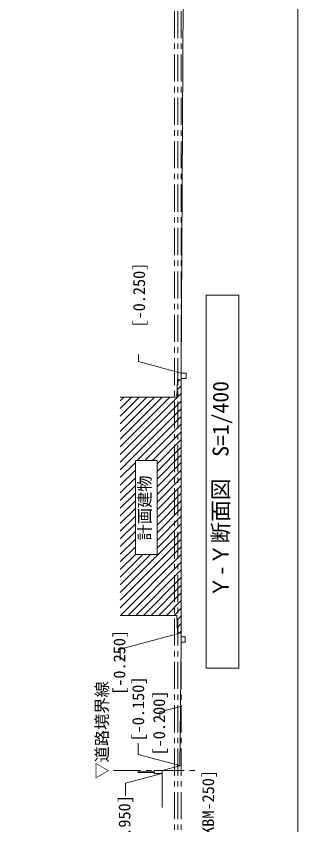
# Model space of a CAD drawing. Units: millimetres at full size, sheet at 1:400, with parts at other scales. Extents: x -117226 to 115574, y -80033 to 82367.
# Drawn here: x 94789 to 115574, y -49231 to 10407 of the extents above; entities that cross this region are included whole.
import ezdxf
from ezdxf.enums import TextEntityAlignment as Align

# ---------------------------------------------------------------- set-up
doc = ezdxf.new("R2010")
doc.units = ezdxf.units.MM
doc.header["$LTSCALE"] = 400
doc.linetypes.add('CHAIN1', pattern=[8, 5, -1, 1, -1])
doc.layers.add('0-F_補助線', color=3, linetype='Continuous')
for name, color, linetype, lineweight in [('2-0_通芯', 4, 'CHAIN1', 5), ('2-1_太線', 4, 'Continuous', 5), ('2-9_文字', 7, 'Continuous', 9), ('2-A_ハッチ', 4, 'Continuous', 5), ('2-D_柱（躯体）', 6, 'Continuous', 20), ('8-9_文字', 2, 'Continuous', 18), ('C-3_排煙機器', 7, 'Continuous', 9)]:
    doc.layers.add(name, color=color, linetype=linetype, lineweight=lineweight)
doc.styles.add('ＭＳ ゴシック', font='')
doc.styles.get('ＭＳ ゴシック').set_extended_font_data('MS Gothic')

msp = doc.modelspace()

# ---------------------------------------------------------------- linework, layer by layer
at = {"layer": '2-0_通芯'}
for p, q in [((106474.3, -55212.1), (106474.3, 73870.9)), ((106974.3, -55212.1), (106974.3, 73870.9)), ((101974.3, -45233.9), (107974.3, -45233.9))]:
    msp.add_line(p, q, dxfattribs=at)
at = {"layer": '2-0_通芯', "color": 7, "lineweight": 9}
msp.add_line((106724.3, -55212.1), (106724.3, 73870.9), dxfattribs=at)
at = {"layer": '2-1_太線', "color": 3, "lineweight": 13}
for p, q in [((106974.3, -16411.8), (106974.3, -35061.8)), ((102474.3, -17686.8), (106654.3, -17686.8)), ((102474.3, -33786.8), (106654.3, -33786.8)), ((106704.3, -35061.8), (106654.3, -33786.8)), ((106974.3, -35061.8), (106704.3, -35061.8)), ((105574.3, -45233.9), (104974.3, -45233.9)), ((104974.3, -45433.9), (104974.3, -45233.9)), ((105574.3, -45433.9), (104974.3, -45433.9))]:
    msp.add_line(p, q, dxfattribs=at)
at = {"layer": '2-1_太線', "color": 7, "lineweight": 9}
for p, q in [((104968.2, -45310.5), (103784.3, -45310.5)), ((103784.3, -45361.3), (104968.2, -45361.3))]:
    msp.add_line(p, q, dxfattribs=at)
at = {"layer": '2-1_太線', "color": 3, "lineweight": 13}
msp.add_lwpolyline([(106974.3, -16411.8), (106704.3, -16411.8), (106654.3, -17686.8)], dxfattribs=at)
at = {"layer": '2-1_太線', "color": 7, "lineweight": 9}
msp.add_arc((103811.5, -45335.9), 37.3, 137.0208, 222.97919, dxfattribs=at)
at = {"layer": '2-9_文字'}
for p, q in [((103815, -14554.2), (103815, -15065.3)), ((106974.3, -15911.8), (103815, -15065.3)), ((103585, -22355.9), (105185, -22355.9)), ((103585, -29294.3), (103585, -22355.9)), ((105185, -29294.3), (105185, -22355.9)), ((105185, -29294.3), (103585, -29294.3)), ((106974.3, -35061.8), (102473.4, -36267.8)), ((102473.4, -37092.5), (102473.4, -36267.8)), ((106924.3, -40497.9), (105398.3, -40906.7)), ((105398.3, -41385.6), (105398.3, -40906.7)), ((103794.4, -44038.5), (103794.4, -43218.4)), ((106874.3, -44863.7), (103794.4, -44038.5))]:
    msp.add_line(p, q, dxfattribs=at)
msp.add_lwpolyline([(105574.3, -45433.9), (102860.8, -46161), (102860.8, -47092.7)], dxfattribs=at)
at = {"layer": '2-A_ハッチ'}
for p, q in [((106698.6, -16558), (106844.8, -16411.8)), ((106675.5, -17146.7), (106974.3, -16848)), ((102474.3, -21913.7), (106974.3, -17413.7)), ((102474.3, -21348), (106135.5, -17686.8)), ((102474.3, -20782.3), (105569.8, -17686.8)), ((102474.3, -20216.6), (105004.1, -17686.8)), ((102474.3, -19651), (104438.4, -17686.8)), ((102474.3, -19085.3), (103872.7, -17686.8)), ((102474.3, -18519.6), (103307, -17686.8)), ((102474.3, -17953.9), (102741.3, -17686.8)), ((102474.3, -22479.4), (106974.3, -17979.4)), ((102474.3, -23045.1), (106974.3, -18545.1)), ((103729.1, -22355.9), (106974.3, -19110.8)), ((104294.8, -22355.9), (106974.3, -19676.4)), ((104860.5, -22355.9), (106974.3, -20242.1)), ((105185, -22597.1), (106974.3, -20807.8)), ((105185, -23162.8), (106974.3, -21373.5)), ((105185, -23728.4), (106974.3, -21939.2)), ((102474.3, -23610.8), (103585, -22500)), ((105185, -24294.1), (106974.3, -22504.9)), ((102474.3, -24176.4), (103585, -23065.7)), ((105185, -24859.8), (106974.3, -23070.6)), ((102474.3, -24742.1), (103585, -23631.4)), ((105185, -25425.5), (106974.3, -23636.2)), ((102474.3, -25307.8), (103585, -24197.1)), ((105185, -25991.2), (106974.3, -24201.9)), ((102474.3, -25873.5), (103585, -24762.8)), ((105185, -26556.9), (106974.3, -24767.6)), ((102474.3, -26439.2), (103585, -25328.4)), ((105185, -27122.6), (106974.3, -25333.3)), ((102474.3, -27004.9), (103585, -25894.1)), ((105185, -27688.2), (106974.3, -25899)), ((102474.3, -27570.6), (103585, -26459.8)), ((105185, -28253.9), (106974.3, -26464.7)), ((102474.3, -28136.2), (103585, -27025.5)), ((105185, -28819.6), (106974.3, -27030.4)), ((102474.3, -28701.9), (103585, -27591.2)), ((102474.3, -32096), (106974.3, -27596)), ((102474.3, -29267.6), (103585, -28156.9)), ((102474.3, -32661.7), (106974.3, -28161.7)), ((102474.3, -29833.3), (103585, -28722.6)), ((102474.3, -33227.4), (106974.3, -28727.4)), ((102474.3, -30399), (103585, -29288.2)), ((102474.3, -31530.4), (104710.3, -29294.3)), ((102474.3, -30964.7), (104144.6, -29294.3)), ((102480.5, -33786.8), (106974.3, -29293.1)), ((103046.2, -33786.8), (106974.3, -29858.8)), ((103611.9, -33786.8), (106974.3, -30424.5)), ((104177.6, -33786.8), (106974.3, -30990.2)), ((104743.3, -33786.8), (106974.3, -31555.8)), ((105309, -33786.8), (106974.3, -32121.5)), ((105874.6, -33786.8), (106974.3, -32687.2)), ((106440.3, -33786.8), (106974.3, -33252.9)), ((106667.6, -34125.2), (106974.3, -33818.6)), ((106689, -34669.6), (106974.3, -34384.3)), ((106862.4, -35061.8), (106974.3, -34949.9))]:
    msp.add_line(p, q, dxfattribs=at)
at = {"layer": '2-D_柱（躯体）'}
for p, q in [((106974.3, -15911.8), (107424.3, 67982.9)), ((106974.3, -15911.8), (107344.3, -15911.8)), ((107344.3, -16311.8), (107344.3, -15911.8)), ((106974.3, -35761.8), (106924.3, -40497.9)), ((106924.3, -40497.9), (106874.3, -44877.1)), ((105574.3, -45233.9), (106874.3, -44877.1)), ((105574.3, -45233.9), (105574.3, -47955))]:
    msp.add_line(p, q, dxfattribs=at)
for points in [[(106974.3, -16411.8), (106974.3, -16311.8), (107344.3, -16311.8)], [(106974.3, -35061.8), (106974.3, -35361.8), (107269.3, -35361.8), (107269.3, -35761.8), (106974.3, -35761.8)]]:
    msp.add_lwpolyline(points, dxfattribs=at)
at = {"layer": '8-9_文字'}
for p, q in [((111211.1, -10175.3), (108811.1, -10175.3)), ((108811.1, -37682.3), (108811.1, -10175.3)), ((111211.1, -37682.3), (111211.1, -10175.3)), ((108811.1, -37682.3), (111211.1, -37682.3))]:
    msp.add_line(p, q, dxfattribs=at)
at = {"layer": 'C-3_排煙機器'}
msp.add_lwpolyline([(-117225.7, -80032.6), (115574.3, -80032.6), (115574.3, 82367.4), (-117225.7, 82367.4)], dxfattribs=at)

# ---------------------------------------------------------------- texts
at = {"layer": '0-F_補助線', "style": 'ＭＳ ゴシック'}
for s, p in [('[-0.250]', (104562.4, -12559.3)), ('[-0.250]', (103108.3, -39646.6)), ('▽道路境界線', (101822.4, -45837.3)), ('[-0.150]', (104497.4, -43086.8)), ('[-0.200]', (106041.9, -44117.3)), ('△SGL[KBM-250]', (109658.6, -53569.1)), ('[+0.950]', (103484.5, -51833))]:
    msp.add_text(s, height=879.8, rotation=90, dxfattribs=at).set_placement(p, align=Align.BOTTOM_LEFT)
at = {"layer": '2-9_文字', "color": 3, "style": 'ＭＳ ゴシック'}
msp.add_text('計画建物', height=879.8, rotation=90, dxfattribs=at).set_placement((104977.7, -28264.4), align=Align.BOTTOM_LEFT)
at = {"layer": '8-9_文字', "color": 7, "style": 'ＭＳ ゴシック'}
msp.add_text('Ｙ-Ｙ断面図\u3000S=1/400', height=1173, rotation=90, dxfattribs=at).set_placement((110811.1, -32484.6), align=Align.BOTTOM_LEFT)

doc.saveas('drawing.dxf')
